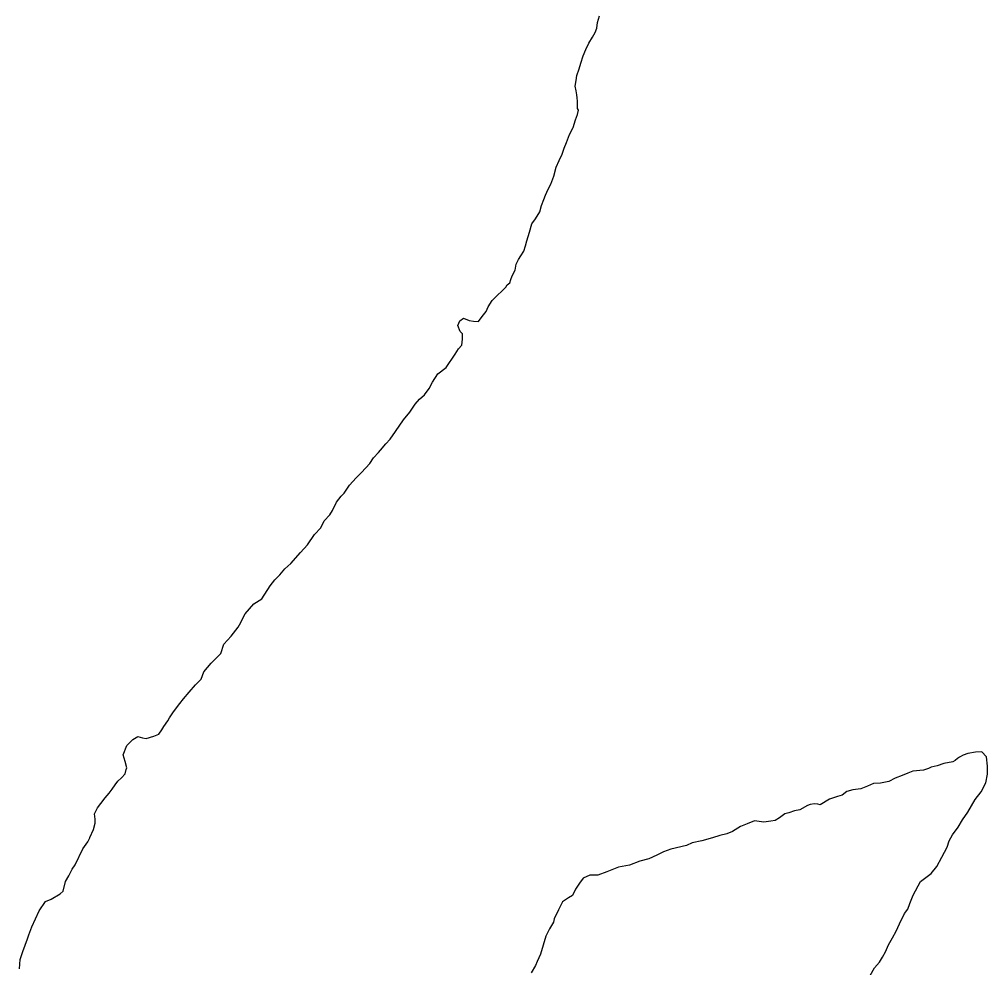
# Model space of a CAD drawing. Header units: inches. Extents: x 651069 to 651576, y 4767185 to 4767867.
# Drawn here: x 651149.2 to 651290.5, y 4767387.6 to 4767526.1 of the extents above; entities that cross this region are included whole.
import ezdxf

# ---------------------------------------------------------------- set-up
doc = ezdxf.new("R2010")
doc.units = ezdxf.units.IN
doc.header["$MEASUREMENT"] = 0
doc.layers.add('W_1365', color=7, linetype='Continuous')

msp = doc.modelspace()

# ---------------------------------------------------------------- linework, layer by layer
at = {"layer": 'W_1365', "color": 6, "lineweight": 25}
for points in [[(651149.184, 4767387.568, -149.82), (651149.324, 4767388.939, -149.718), (651149.682, 4767390.084, -149.729), (651150.381, 4767391.922, -149.734), (651150.56, 4767392.508, -149.723), (651151.028, 4767393.667, -149.731), (651151.528, 4767394.847, -149.726), (651152.097, 4767396.005, -149.694), (651153.004, 4767397.395, -149.652), (651153.845, 4767397.733, -149.641), (651155.116, 4767398.522, -149.536), (651155.554, 4767398.918, -149.496), (651155.897, 4767400.32, -149.39), (651156.384, 4767401.145, -149.37), (651156.872, 4767402.125, -149.305), (651157.314, 4767402.759, -149.288), (651158.469, 4767405.077, -149.302), (651159.168, 4767406.102, -149.362), (651159.461, 4767406.681, -149.654), (651159.49, 4767406.739, -149.654), (651159.981, 4767407.893, -149.618), (651160.26, 4767408.816, -149.59), (651160.23, 4767409.393, -149.574), (651160.135, 4767410.196, -149.558), (651160.594, 4767411.077, -149.574), (651161.065, 4767411.696, -149.577), (651161.708, 4767412.517, -149.535), (651162.311, 4767413.213, -149.498), (651162.731, 4767413.785, -149.502), (651163.164, 4767414.39, -149.509), (651163.554, 4767414.939, -149.48), (651164.092, 4767415.457, -149.474), (651164.616, 4767416.027, -149.418), (651164.772, 4767416.629, -149.432), (651164.888, 4767416.91, -149.391), (651164.648, 4767417.802, -149.266), (651164.317, 4767418.788, -149.125), (651164.866, 4767420.158, -149.125), (651165.75, 4767421.025, -149.272), (651166.484, 4767421.457, -149.27), (651167.139, 4767421.267, -149.251), (651167.708, 4767421.175, -149.281), (651168.817, 4767421.536, -149.275), (651169.554, 4767421.786, -149.24), (651169.958, 4767422.42, -149.262), (651170.281, 4767422.905, -149.286), (651170.879, 4767423.765, -149.271), (651171.103, 4767424.212, -149.259), (651171.702, 4767425.072, -149.261), (651172.606, 4767426.264, -149.11), (651173.141, 4767426.947, -148.982), (651173.96, 4767427.92, -148.986), (651174.911, 4767428.989, -148.902), (651175.709, 4767429.854, -148.897), (651176.129, 4767430.9, -148.903), (651177.174, 4767432.158, -148.909), (651178.569, 4767433.556, -148.878), (651179.035, 4767434.937, -148.843), (651180.116, 4767436.117, -148.8), (651181.109, 4767437.423, -148.756), (651181.302, 4767437.77, -148.626), (651182.147, 4767439.361, -148.551), (651183.414, 4767440.816, -148.478), (651184.563, 4767441.546, -148.437), (651185.779, 4767443.451, -148.318), (651186.487, 4767444.343, -148.669), (651187.215, 4767445.048, -148.647), (651187.933, 4767445.91, -148.62), (651188.821, 4767446.709, -148.592), (651190.204, 4767448.323, -148.546), (651191.234, 4767449.431, -148.519), (651192.284, 4767450.936, -148.432), (651193.204, 4767451.932, -148.42), (651193.671, 4767452.927, -148.346), (651194.5, 4767453.832, -148.324), (651194.877, 4767454.432, -148.308), (651195.497, 4767455.682, -148.274), (651196.165, 4767456.531, -148.318), (651196.586, 4767456.954, -148.295), (651197.38, 4767458.148, -148.229), (651198.332, 4767459.222, -148.164), (651199.067, 4767459.946, -148.216), (651199.748, 4767460.674, -148.224), (651200.347, 4767461.311, -148.286), (651200.891, 4767462.154, -148.308), (651201.594, 4767462.914, -148.328), (651201.881, 4767463.228, -148.152), (651202.683, 4767464.175, -148.219), (651203.328, 4767464.857, -148.258), (651204.086, 4767465.991, -148.245), (651205.249, 4767467.677, -148.172), (651206.154, 4767468.77, -148.044), (651206.95, 4767469.94, -147.931), (651207.599, 4767470.676, -147.889), (651208.304, 4767471.323, -147.819), (651208.977, 4767472.224, -147.807), (651209.462, 4767473.178, -147.799), (651210.285, 4767474.372, -147.716), (651211.473, 4767475.301, -147.639), (651212.771, 4767477.249, -147.481), (651213.258, 4767478.034, -147.448), (651213.773, 4767478.555, -147.694), (651213.869, 4767479.451, -147.629), (651213.851, 4767480.205, -147.546), (651213.512, 4767480.582, -147.483), (651213.182, 4767481.439, -147.438), (651213.461, 4767482.135, -147.357), (651213.999, 4767482.499, -147.345), (651214.817, 4767482.195, -147.419), (651215.45, 4767482.05, -147.467), (651216.178, 4767482.01, -147.614), (651216.747, 4767482.753, -147.626), (651217.324, 4767483.503, -147.613), (651217.635, 4767484.178, -147.614), (651218.198, 4767485.099, -147.53), (651218.859, 4767485.754, -147.596), (651219.716, 4767486.554, -147.568), (651220.188, 4767487.043, -147.572), (651220.395, 4767487.371, -147.489), (651220.792, 4767487.659, -147.474), (651220.923, 4767488.16, -147.47), (651221.121, 4767488.682, -147.466), (651221.529, 4767489.514, -147.446), (651221.721, 4767490.379, -147.613), (651222.034, 4767491.067, -147.606), (651222.39, 4767491.615, -147.853), (651222.802, 4767492.286, -147.858), (651223.061, 4767493.065, -147.848), (651223.265, 4767493.791, -147.924), (651223.624, 4767495.05, -148.005), (651223.974, 4767496.272, -148.023), (651224.539, 4767497.028, -148.001), (651225.148, 4767498.025, -147.736), (651225.384, 4767498.93, -147.766), (651225.714, 4767499.805, -147.819), (651225.993, 4767500.454, -147.828), (651226.362, 4767501.32, -147.785), (651226.773, 4767502.066, -147.765), (651227.186, 4767503.249, -147.767), (651227.538, 4767504.551, -147.744), (651227.98, 4767505.521, -148.128), (651228.389, 4767506.42, -148.143), (651228.715, 4767507.332, -148.162), (651229.03, 4767508.167, -148.181), (651229.501, 4767509.291, -148.207), (651229.965, 4767510.224, -148.229), (651230.013, 4767510.321, -148.235), (651230.378, 4767511.445, -148.229), (651230.638, 4767512.235, -148.262), (651230.81, 4767512.857, -148.287), (651230.675, 4767513.092, -148.292), (651230.627, 4767513.564, -148.308), (651230.65, 4767514.178, -148.275), (651230.602, 4767514.659, -148.283), (651230.57, 4767515.109, -148.285), (651230.433, 4767515.709, -148.264), (651230.316, 4767516.37, -148.279), (651230.452, 4767517.216, -148.308), (651230.562, 4767517.933, -148.317), (651230.874, 4767518.881, -148.32), (651231.127, 4767519.714, -148.335), (651231.458, 4767520.777, -148.358), (651231.849, 4767521.733, -148.385), (651232.312, 4767522.617, -148.402), (651232.854, 4767523.51, -148.415), (651233.244, 4767524.204, -148.427), (651233.49, 4767524.825, -148.445), (651233.57, 4767525.649, -148.465), (651233.855, 4767526.634, -148.457)], [(651272.94, 4767385.824, -148.96), (651274.021, 4767387.689, -148.961), (651274.73, 4767388.531, -149.054), (651275.155, 4767389.268, -149.031), (651275.621, 4767390.059, -149.005), (651276.053, 4767391.071, -148.998), (651276.637, 4767392.083, -148.967), (651277.174, 4767393.075, -148.936), (651277.663, 4767394.105, -148.905), (651278.357, 4767395.619, -148.79), (651278.87, 4767396.26, -148.867), (651279.143, 4767397.084, -148.86), (651279.635, 4767398.317, -148.879), (651280.708, 4767400.292, -148.711), (651282.278, 4767401.467, -148.779), (651283.091, 4767402.471, -148.783), (651283.832, 4767403.849, -148.844), (651284.622, 4767405.315, -148.882), (651284.889, 4767406.26, -148.914), (651285.403, 4767407.102, -148.934), (651286.194, 4767408.232, -148.617), (651286.864, 4767409.297, -148.634), (651287.61, 4767410.405, -148.611), (651288.675, 4767412.264, -148.529), (651289.577, 4767413.389, -148.476), (651290.228, 4767414.716, -148.391), (651290.515, 4767415.975, -148.32), (651290.489, 4767417.152, -148.224), (651290.327, 4767418.49, -148.101), (651289.674, 4767419.223, -148.101), (651288.724, 4767419.168, -148.098), (651287.621, 4767419.007, -148.64), (651286.936, 4767418.726, -148.672), (651286.397, 4767418.429, -148.726), (651286.134, 4767418.235, -148.742), (651285.792, 4767417.987, -148.77), (651285.447, 4767417.761, -148.794), (651284.102, 4767417.507, -148.837), (651283.164, 4767417.19, -148.87), (651282.259, 4767416.975, -148.897), (651281.894, 4767416.795, -148.919), (651281.173, 4767416.556, -148.951), (651279.589, 4767416.417, -148.993), (651278.879, 4767416.12, -149.027), (651278.041, 4767415.768, -149.067), (651277.036, 4767415.404, -149.111), (651276.093, 4767414.886, -149.15), (651274.889, 4767414.644, -149.197), (651273.879, 4767414.6, -149.255), (651272.973, 4767414.212, -149.299), (651272.005, 4767413.843, -149.329), (651270.858, 4767413.677, -149.346), (651269.978, 4767413.419, -149.403), (651269.293, 4767412.913, -149.421), (651268.604, 4767412.688, -149.483), (651267.436, 4767412.337, -149.518), (651266.072, 4767411.496, -149.566), (651265.746, 4767411.57, -149.582), (651265.243, 4767411.65, -149.608), (651264.594, 4767411.548, -149.641), (651264.211, 4767411.396, -149.683), (651263.127, 4767410.774, -149.631), (651262.307, 4767410.603, -149.693), (651261.519, 4767410.311, -149.679), (651260.912, 4767410.179, -149.742), (651260.141, 4767409.591, -149.78), (651259.502, 4767409.23, -149.864), (651258.86, 4767409.123, -149.876), (651257.827, 4767408.962, -149.882), (651256.466, 4767409.164, -149.914), (651255.427, 4767408.697, -149.962), (651254.426, 4767408.314, -150.002), (651253.292, 4767407.616, -150.056), (651252.459, 4767407.264, -150.07), (651251.425, 4767407, -150.135), (651250.379, 4767406.689, -150.164), (651248.796, 4767406.251, -150.223), (651247.386, 4767405.925, -150.273), (651246.581, 4767405.572, -150.313), (651244.267, 4767405.026, -150.394), (651243.211, 4767404.635, -150.455), (651242.211, 4767404.137, -150.476), (651241.079, 4767403.599, -150.547), (651239.73, 4767403.257, -150.592), (651238.256, 4767402.668, -150.676), (651236.614, 4767402.412, -150.727), (651234.908, 4767401.733, -150.748), (651233.599, 4767401.233, -150.83), (651232.446, 4767401.244, -150.87), (651231.499, 4767400.769, -150.895), (651230.95, 4767400.057, -150.921), (651230.362, 4767399.199, -150.923), (651229.921, 4767398.28, -150.92), (651229.325, 4767397.946, -150.934), (651228.482, 4767397.357, -150.933), (651227.869, 4767396.163, -150.923), (651227.266, 4767394.846, -150.892), (651227.142, 4767394.35, -151.118), (651226.553, 4767393.422, -151.12), (651226.012, 4767392.346, -151.123), (651225.247, 4767389.718, -151.133), (651224.779, 4767388.639, -151.329), (651224.529, 4767388.059, -151.312), (651223.875, 4767386.966, -151.283)]]:
    msp.add_polyline3d(points, dxfattribs=at)

doc.saveas('drawing.dxf')
